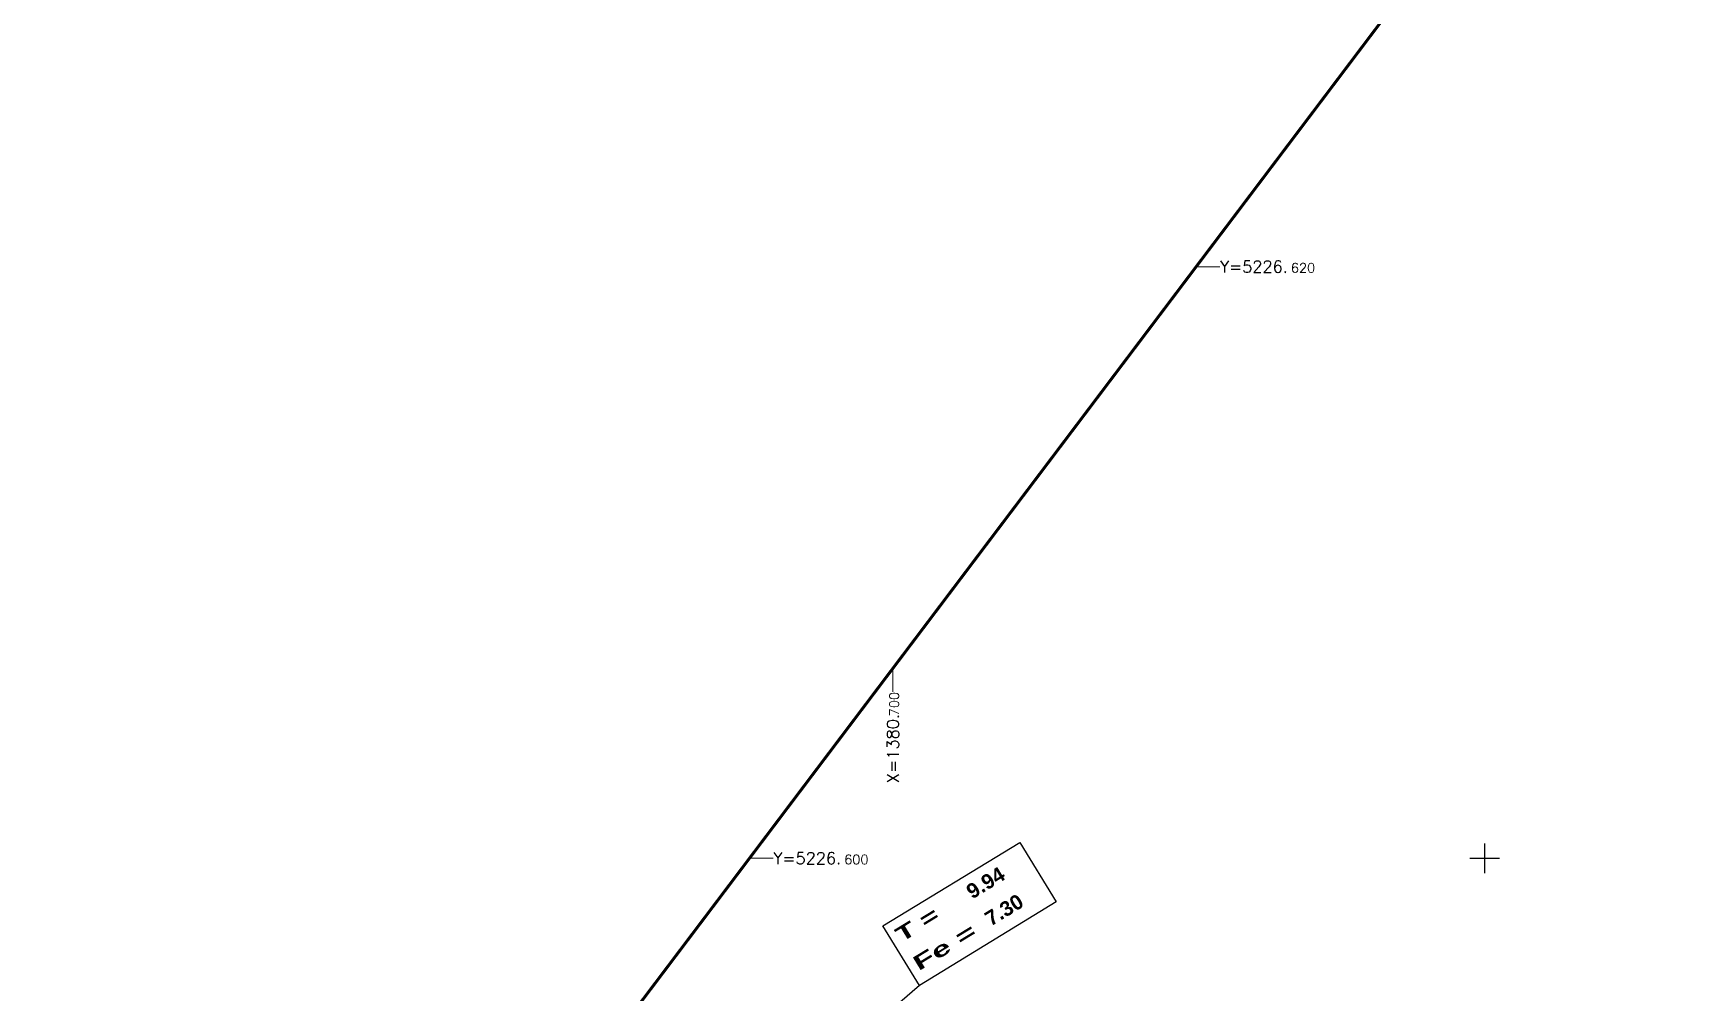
# Model space of a CAD drawing. Header units: metres. Extents: x 1380671 to 1381006, y 5226540 to 5226904.
# Drawn here: x 1380670.9 to 1380726.6, y 5226595.5 to 5226627.9 of the extents above; entities that cross this region are included whole.
import ezdxf
from ezdxf.enums import TextEntityAlignment as Align

# ---------------------------------------------------------------- set-up
doc = ezdxf.new("R2010")
doc.units = ezdxf.units.M
doc.header["$LTSCALE"] = 2
for name, color, linetype, lineweight in [('ASSEU_P_TEXRRA', 32, 'Continuous', 0), ('MEP_F_CADRE', 7, 'Continuous', 0), ('MEP_F_TEXCARRO', 7, 'Continuous', 0), ('VOIE_F_TEXNOM', 252, 'Continuous', 0)]:
    doc.layers.add(name, color=color, linetype=linetype, lineweight=lineweight)
for name, color, linetype in [('ASSEU_TEXRCA', 32, 'Continuous'), ('ASSEU_TEXRP', 32, 'Continuous'), ('MEP_F_CARRO', 7, 'Continuous')]:
    doc.layers.add(name, color=color, linetype=linetype)
doc.styles.add('ARIAL', font='arialbd.ttf')
doc.styles.add('Arial 1.0', font='arial.ttf', dxfattribs={"height": 0.2})
doc.styles.get("Standard").update_dxf_attribs({"font": 'txt.shx'})

msp = doc.modelspace()

# ---------------------------------------------------------------- linework, layer by layer
at = {"layer": 'ASSEU_TEXRCA', "color": 32, "flags": 128}
msp.add_lwpolyline([(1380705.52, 5226598.523), (1380700.894, 5226595.699), (1380699.664, 5226597.713), (1380704.29, 5226600.537)], close=True, dxfattribs=at)
msp.add_lwpolyline([(1380700.894, 5226595.699), (1380698.411, 5226593.544)], dxfattribs=at)
at = {"layer": 'MEP_F_CADRE', "const_width": 0.1}
msp.add_lwpolyline([(1380776.366, 5226539.855), (1381005.466, 5226843.39), (1380924.806, 5226904.269), (1380671.007, 5226568.009), (1380705.053, 5226542.312), (1380729.753, 5226575.037)], close=True, dxfattribs=at)
at = {"layer": 'MEP_F_CARRO'}
for p, q in [((1380720, 5226599.5), (1380720, 5226600.5)), ((1380719.5, 5226600), (1380720.5, 5226600))]:
    msp.add_line(p, q, dxfattribs=at)
at = {"layer": 'MEP_F_TEXCARRO'}
for p, q in [((1380710.248, 5226620), (1380711.048, 5226620)), ((1380700, 5226606.422), (1380700, 5226605.622)), ((1380695.153, 5226600), (1380695.953, 5226600))]:
    msp.add_line(p, q, dxfattribs=at)

# ---------------------------------------------------------------- texts
at = {"layer": 'ASSEU_P_TEXRRA', "style": 'ARIAL'}
msp.add_text('9.94', height=0.5, rotation=31.4084, dxfattribs=at).set_placement((1380703.841, 5226599.314), align=Align.RIGHT)
at = {"layer": 'ASSEU_P_TEXRRA', "style": 'ARIAL', "width": 1.516535}
msp.add_text('T =', height=0.5, rotation=31.4084, dxfattribs=at).set_placement((1380700.282, 5226597.141), (1380701.614, 5226597.954), align=Align.FIT)
at = {"layer": 'ASSEU_TEXRP', "style": 'ARIAL'}
msp.add_text('   7.30', height=0.5, rotation=31.4084, dxfattribs=at).set_placement((1380702.81, 5226597.385, -6.97))
at = {"layer": 'ASSEU_TEXRP', "style": 'ARIAL', "width": 1.651217}
msp.add_text('Fe =', height=0.5, rotation=31.4084, dxfattribs=at).set_placement((1380700.871, 5226596.177), (1380702.868, 5226597.396), align=Align.FIT)
at = {"layer": 'MEP_F_TEXCARRO'}
for s, height, p in [('Y=5226.', 0.4, (1380711.048, 5226619.8)), ('620', 0.32, (1380713.448, 5226619.8)), ('Y=5226.', 0.4, (1380695.953, 5226599.8)), ('600', 0.32, (1380698.353, 5226599.8))]:
    msp.add_text(s, height=height, dxfattribs=at).set_placement(p)
for s, height, p in [('700', 0.32, (1380700.2, 5226605.622)), ('X=1380.', 0.4, (1380700.2, 5226604.876))]:
    msp.add_text(s, height=height, rotation=90, dxfattribs=at).set_placement(p, align=Align.RIGHT)
at = {"layer": 'VOIE_F_TEXNOM', "style": 'Arial 1.0'}
msp.add_text('Rue                                      Basse                                          de                                              Saint-Eloi', height=0.75, rotation=31.1303, dxfattribs=at).set_placement((1380744.834, 5226595.166), align=Align.MIDDLE_CENTER)

doc.saveas('drawing.dxf')
